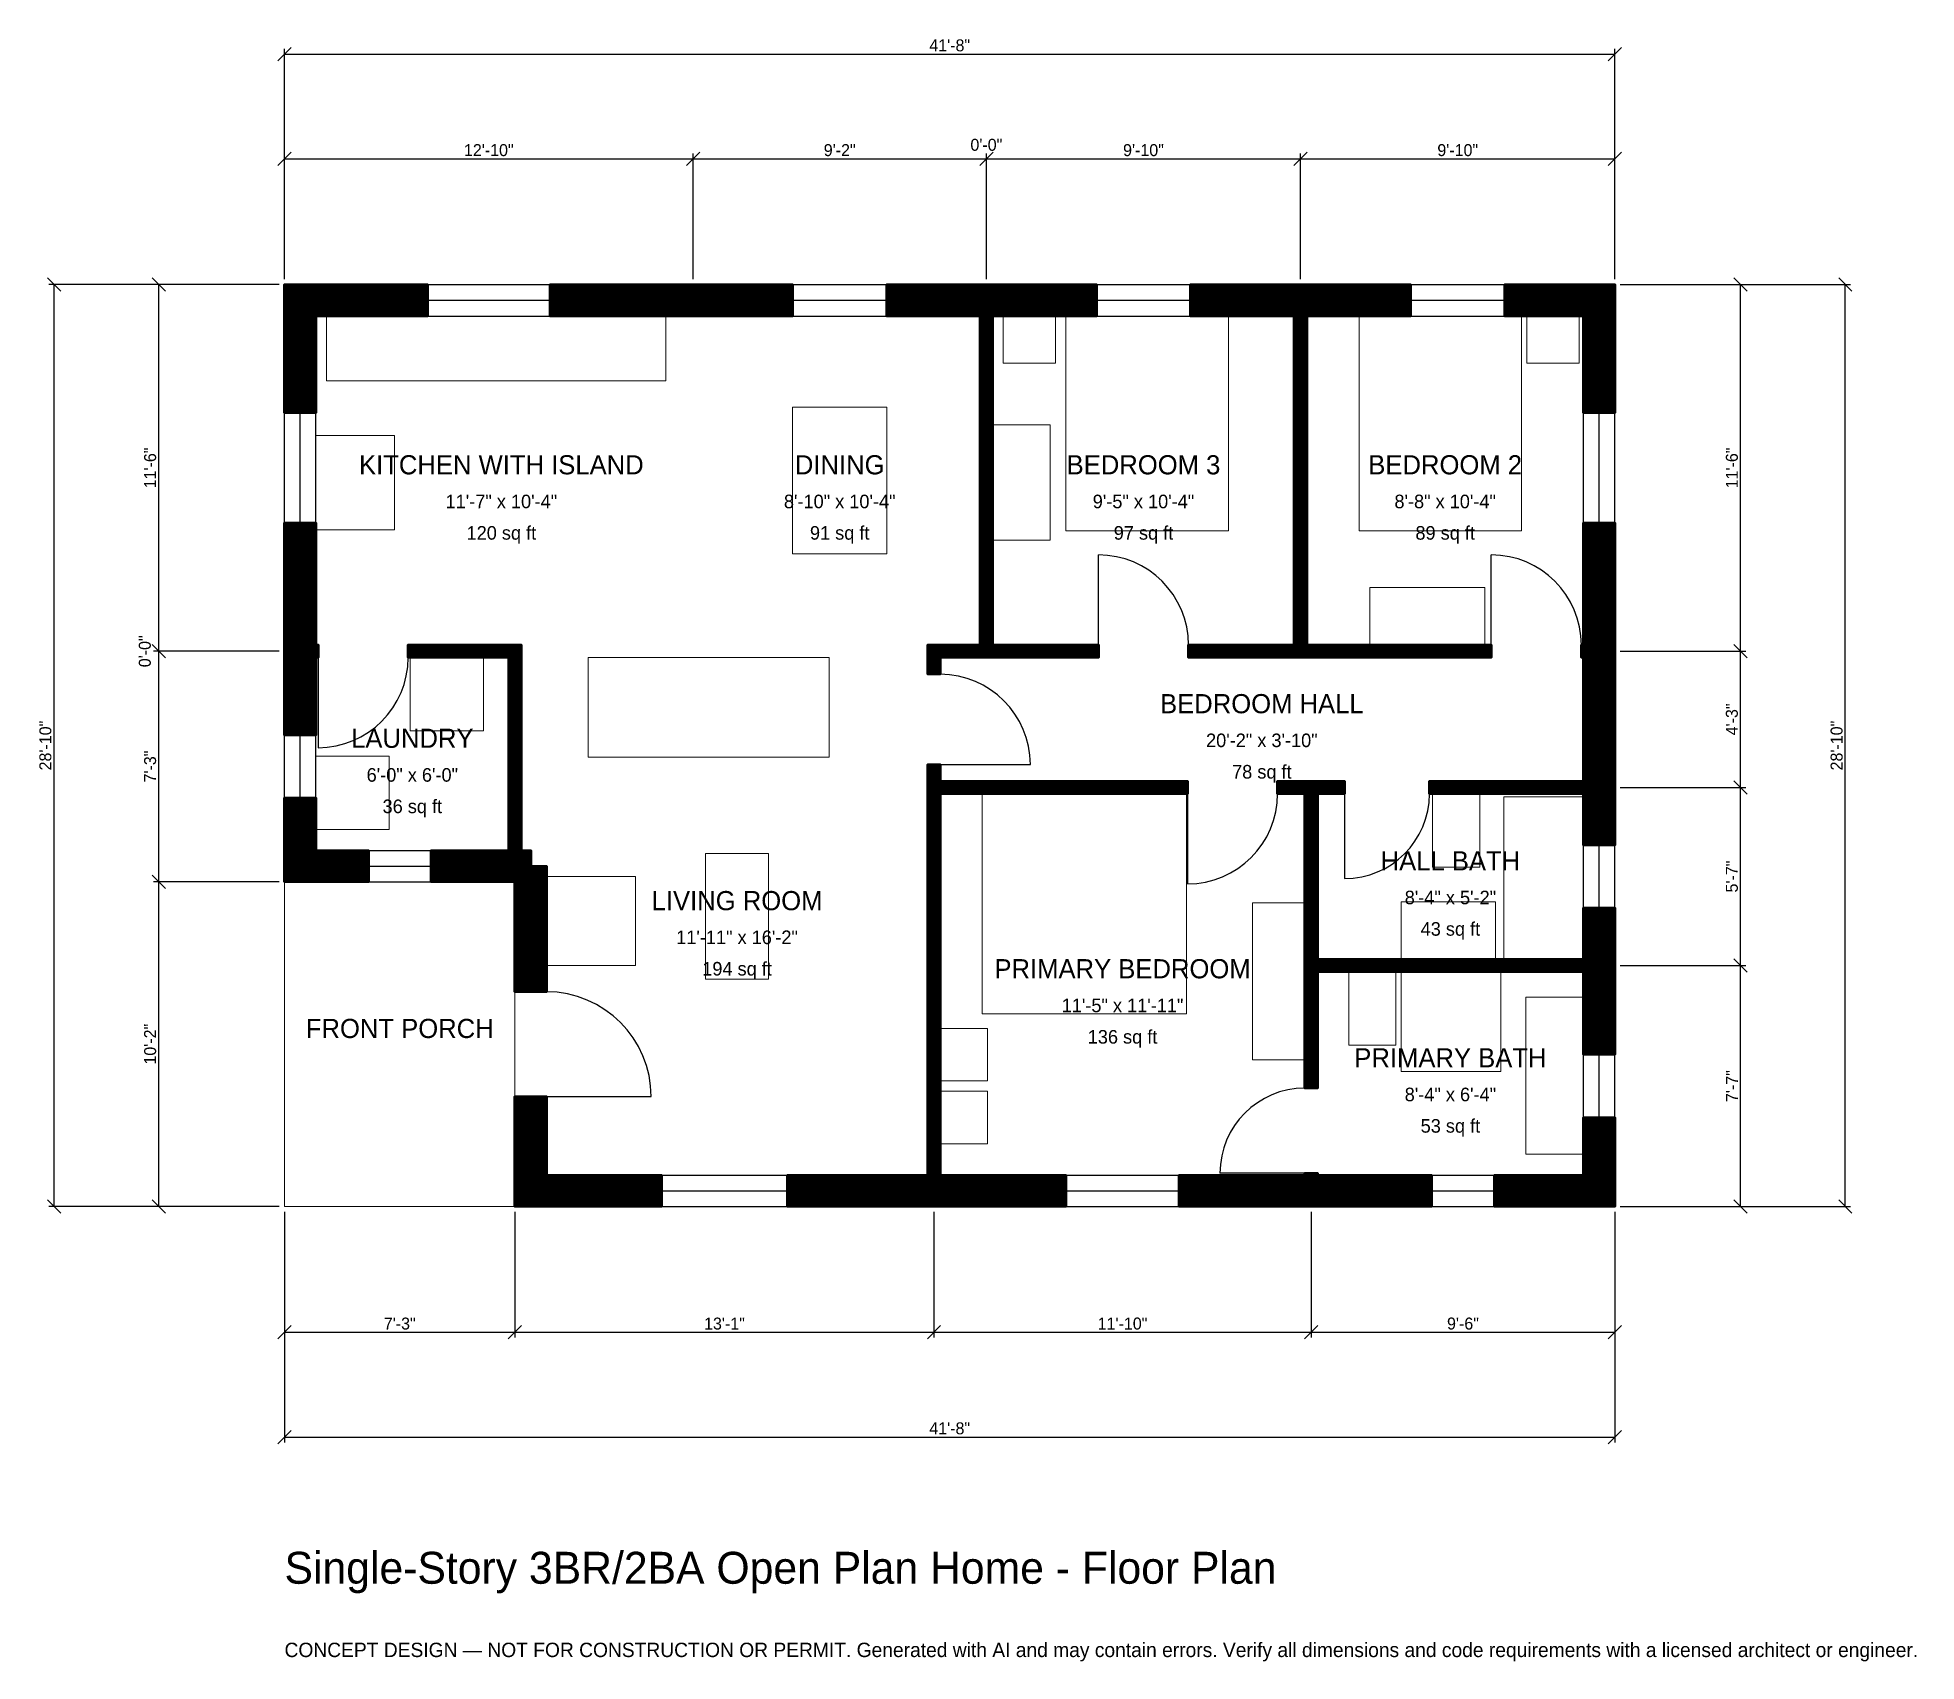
# Model space of a CAD drawing. Header units: inches. Extents: x -93 to 613, y -171 to 439.
import ezdxf
from ezdxf.enums import TextEntityAlignment as Align

# ---------------------------------------------------------------- set-up
doc = ezdxf.new("R2010")
doc.units = ezdxf.units.IN
doc.header["$MEASUREMENT"] = 0
doc.linetypes.add('DASHED', pattern=[0.6, 0.5, -0.1])
for name, color, linetype, lineweight in [('A-ANNO-DIMS', 1, 'Continuous', 13), ('A-ANNO-TEXT', 7, 'Continuous', 18), ('A-AREA-IDEN', 7, 'Continuous', 18), ('A-DOOR', 2, 'Continuous', 25), ('A-FLOR-FIXT', 9, 'Continuous', 13), ('A-FURN', 9, 'Continuous', 13), ('A-GLAZ', 4, 'Continuous', 25), ('A-SITE-PAVE', 8, 'Continuous', 13), ('A-WALL', 7, 'Continuous', 50), ('A-WALL-PATT', 8, 'Continuous', 13)]:
    doc.layers.add(name, color=color, linetype=linetype, lineweight=lineweight)
doc.dimstyles.new('PLAN', dxfattribs={"dimtxt": 4.5, "dimasz": 3, "dimexe": 2, "dimexo": 2, "dimgap": 1, "dimtad": 1, "dimdec": 0, "dimlunit": 4, "dimtsz": 2.5, "dimcen": 2.5, "dimclrd": 1, "dimclre": 1, "dimazin": 3, "dimtfac": 1, "dimtmove": 0, "dimatfit": 3})

msp = doc.modelspace()

# ---------------------------------------------------------------- hatches: boundary and pattern name
at = {"layer": 'A-WALL-PATT'}
h = msp.add_hatch(dxfattribs=at)
h.set_pattern_fill('ANSI31', color=8, scale=0.8)
h.paths.add_polyline_path([(383.4646, 0), (383.4646, 0), (379.9213, 0), (336.2205, 0), (336.2205, 11.811), (379.9213, 11.811), (383.4646, 11.811), (383.4646, 12.5984), (388.189, 12.5984), (388.189, 11.811), (391.7323, 11.811), (431.1024, 11.811), (431.1024, 0), (391.7323, 0), (388.189, 0), (388.189, 0), (383.4646, 0)])
h.paths.add_polyline_path([(250, 0), (246.4567, 0), (246.4567, 0), (241.7323, 0), (241.7323, 0), (238.189, 0), (188.9764, 0), (188.9764, 11.811), (238.189, 11.811), (241.7323, 11.811), (241.7323, 155.1181), (241.7323, 159.8425), (241.7323, 166.1417), (246.4567, 166.1417), (246.4567, 159.8425), (339.3701, 159.8425), (339.3701, 155.1181), (246.4567, 155.1181), (246.4567, 11.811), (250, 11.811), (293.7008, 11.811), (293.7008, 0), (250, 0)])
h.paths.add_polyline_path([(98.4252, 0), (98.4252, 0), (86.6142, 0), (86.6142, 0), (86.6141, 0), (86.6141, 11.811), (86.6142, 11.811), (86.6142, 41.3386), (98.4252, 41.3386), (98.4252, 11.811), (141.7323, 11.811), (141.7323, 0), (98.4252, 0)])
h.paths.add_polyline_path([(86.6142, 119.685), (86.6141, 119.685), (86.6141, 122.0472), (84.252, 122.0472), (84.252, 122.0472), (55.1181, 122.0472), (55.1181, 133.8583), (84.252, 133.8583), (84.252, 206.2992), (46.4567, 206.2992), (46.4567, 211.0236), (88.9764, 211.0236), (88.9764, 211.0236), (88.9764, 206.2992), (88.9764, 133.8583), (92.5197, 133.8583), (92.5197, 127.9528), (98.4252, 127.9528), (98.4252, 80.7087), (86.6142, 80.7087), (86.6142, 119.685)])
h.paths.add_polyline_path([(11.811, 122.0472), (11.811, 122.0472), (0, 122.0472), (0, 122.0472), (0, 122.0472), (0, 133.8583), (0, 133.8583), (0, 153.5433), (11.811, 153.5433), (11.811, 133.8583), (31.4961, 133.8583), (31.4961, 122.0472), (11.811, 122.0472)])
h.paths.add_polyline_path([(0, 202.7559), (0, 206.2992), (0, 206.2992), (0, 211.0236), (0, 211.0236), (0, 214.5669), (0, 256.8898), (11.811, 256.8898), (11.811, 214.5669), (11.811, 211.0236), (12.5984, 211.0236), (12.5984, 206.2992), (11.811, 206.2992), (11.811, 202.7559), (11.811, 177.1654), (0, 177.1654), (0, 202.7559)])
h.paths.add_polyline_path([(0, 334.6457), (0, 334.6457), (0, 346.4567), (0, 346.4567), (0, 346.4567), (11.811, 346.4567), (11.811, 346.4567), (53.7402, 346.4567), (53.7402, 334.6457), (11.811, 334.6457), (11.811, 298.2283), (0, 298.2283), (0, 334.6457)])
h.paths.add_polyline_path([(147.6378, 346.4567), (159.4488, 346.4567), (190.9449, 346.4567), (190.9449, 334.6457), (159.4488, 334.6457), (147.6378, 334.6457), (99.8031, 334.6457), (99.8031, 346.4567), (147.6378, 346.4567)])
h.paths.add_polyline_path([(257.874, 346.4567), (261.4173, 346.4567), (261.4173, 346.4567), (266.1417, 346.4567), (266.1417, 346.4567), (269.685, 346.4567), (305.1181, 346.4567), (305.1181, 334.6457), (269.685, 334.6457), (266.1417, 334.6457), (266.1417, 211.0236), (305.9055, 211.0236), (305.9055, 206.2992), (266.1417, 206.2992), (261.4173, 206.2992), (261.4173, 206.2992), (246.4567, 206.2992), (246.4567, 200), (241.7323, 200), (241.7323, 206.2992), (241.7323, 211.0236), (246.4567, 211.0236), (261.4173, 211.0236), (261.4173, 334.6457), (257.874, 334.6457), (226.378, 334.6457), (226.378, 346.4567), (257.874, 346.4567)])
h.paths.add_polyline_path([(375.9843, 346.4567), (379.5276, 346.4567), (379.5276, 346.4567), (384.252, 346.4567), (384.252, 346.4567), (387.7953, 346.4567), (423.2283, 346.4567), (423.2283, 334.6457), (387.7953, 334.6457), (384.252, 334.6457), (384.252, 211.0236), (453.5433, 211.0236), (453.5433, 206.2992), (384.252, 206.2992), (379.5276, 206.2992), (339.7638, 206.2992), (339.7638, 211.0236), (379.5276, 211.0236), (379.5276, 334.6457), (375.9843, 334.6457), (340.5512, 334.6457), (340.5512, 346.4567), (375.9843, 346.4567)])
h.paths.add_polyline_path([(488.189, 346.4567), (488.189, 346.4567), (500, 346.4567), (500, 346.4567), (500, 346.4567), (500, 334.6457), (500, 334.6457), (500, 298.2283), (488.189, 298.2283), (488.189, 334.6457), (458.6614, 334.6457), (458.6614, 346.4567), (488.189, 346.4567)])
h.paths.add_polyline_path([(500, 214.5669), (500, 211.0236), (500, 211.0236), (500, 206.2992), (500, 206.2992), (500, 202.7559), (500, 163.3858), (500, 163.3858), (500, 159.8425), (500, 159.8425), (500, 155.1181), (500, 155.1181), (500, 135.8268), (488.189, 135.8268), (488.189, 151.5748), (488.189, 151.5748), (488.189, 155.1181), (430.315, 155.1181), (430.315, 159.8425), (488.189, 159.8425), (488.189, 202.7559), (488.189, 206.2992), (487.4016, 206.2992), (487.4016, 211.0236), (488.189, 211.0236), (488.189, 214.5669), (488.189, 256.8898), (500, 256.8898), (500, 214.5669)])
h.paths.add_polyline_path([(500, 96.4567), (500, 92.9134), (500, 92.9134), (500, 88.189), (500, 88.189), (500, 84.6457), (500, 57.0866), (488.189, 57.0866), (488.189, 84.6457), (488.189, 88.189), (388.189, 88.189), (388.189, 44.4882), (383.4646, 44.4882), (383.4646, 88.189), (383.4646, 92.9134), (383.4646, 155.1181), (373.2283, 155.1181), (373.2283, 159.8425), (383.4646, 159.8425), (388.189, 159.8425), (398.4252, 159.8425), (398.4252, 155.1181), (388.189, 155.1181), (388.189, 92.9134), (488.189, 92.9134), (488.189, 96.4567), (488.189, 112.2047), (500, 112.2047), (500, 96.4567)])
h.paths.add_polyline_path([(500, 11.811), (500, 11.811), (500, 0), (500, 0), (500, 0), (500, 0), (488.189, 0), (488.189, 0), (454.7244, 0), (454.7244, 11.811), (488.189, 11.811), (488.189, 33.4646), (500, 33.4646), (500, 11.811)])

# ---------------------------------------------------------------- linework, layer by layer
at = {"layer": 'A-DOOR'}
for p, q in [((305.9055, 211.0236), (305.9055, 244.8819)), ((453.5433, 211.0236), (453.5433, 244.8819)), ((12.5984, 206.2992), (12.5984, 172.4409)), ((246.4567, 166.1417), (280.315, 166.1417)), ((339.3701, 155.1181), (339.3701, 121.2598)), ((398.4252, 155.1181), (398.4252, 123.2283)), ((98.4252, 41.3386), (137.7953, 41.3386)), ((383.4646, 12.5984), (351.5748, 12.5984))]:
    msp.add_line(p, q, dxfattribs=at)
for centre, radius, start, end in [((305.9055, 211.0236), 33.8583, 0, 90), ((453.5433, 211.0236), 33.8583, 0, 90), ((12.5984, 206.2992), 33.8583, 270, 360), ((246.4567, 166.1417), 33.8583, 0, 90), ((339.3701, 155.1181), 33.8583, 270, 360), ((398.4252, 155.1181), 31.8898, 270, 360), ((98.4252, 41.3386), 39.3701, 0, 90), ((383.4646, 12.5984), 31.8898, 90, 180)]:
    msp.add_arc(centre, radius, start, end, dxfattribs=at)
at = {"layer": 'A-FLOR-FIXT'}
for points in [[(15.748, 310.2362), (143.3071, 310.2362), (143.3071, 334.6457), (15.748, 334.6457)], [(431.4961, 127.5591), (449.2126, 127.5591), (449.2126, 155.1181), (431.4961, 155.1181)], [(458.2677, 92.9134), (488.189, 92.9134), (488.189, 153.937), (458.2677, 153.937)], [(419.685, 92.9134), (455.1181, 92.9134), (455.1181, 114.5669), (419.685, 114.5669)], [(400, 60.6299), (417.7165, 60.6299), (417.7165, 88.189), (400, 88.189)], [(419.685, 50.7874), (457.0866, 50.7874), (457.0866, 88.189), (419.685, 88.189)], [(466.5354, 19.685), (488.189, 19.685), (488.189, 78.7402), (466.5354, 78.7402)]]:
    msp.add_lwpolyline(points, close=True, dxfattribs=at)
at = {"layer": 'A-FURN'}
for points in [[(270.0787, 316.9291), (289.7638, 316.9291), (289.7638, 334.6457), (270.0787, 334.6457)], [(293.7008, 253.937), (354.7244, 253.937), (354.7244, 334.6457), (293.7008, 334.6457)], [(403.937, 253.937), (464.9606, 253.937), (464.9606, 334.6457), (403.937, 334.6457)], [(466.9291, 316.9291), (486.6142, 316.9291), (486.6142, 334.6457), (466.9291, 334.6457)], [(190.9449, 245.2756), (226.378, 245.2756), (226.378, 300.3937), (190.9449, 300.3937)], [(11.811, 254.3307), (41.3386, 254.3307), (41.3386, 289.7638), (11.811, 289.7638)], [(266.1417, 250.3937), (287.7953, 250.3937), (287.7953, 293.7008), (266.1417, 293.7008)], [(407.874, 211.0236), (451.1811, 211.0236), (451.1811, 232.6772), (407.874, 232.6772)], [(47.2441, 178.7402), (74.8031, 178.7402), (74.8031, 206.2992), (47.2441, 206.2992)], [(114.1732, 168.8976), (204.7244, 168.8976), (204.7244, 206.2992), (114.1732, 206.2992)], [(11.811, 141.7323), (39.3701, 141.7323), (39.3701, 169.2913), (11.811, 169.2913)], [(262.2047, 72.4409), (338.9764, 72.4409), (338.9764, 155.1181), (262.2047, 155.1181)], [(158.2677, 85.4331), (181.8898, 85.4331), (181.8898, 132.6772), (158.2677, 132.6772)], [(98.4252, 90.5512), (131.8898, 90.5512), (131.8898, 124.0157), (98.4252, 124.0157)], [(363.7795, 55.1181), (383.4646, 55.1181), (383.4646, 114.1732), (363.7795, 114.1732)], [(246.4567, 47.2441), (264.1732, 47.2441), (264.1732, 66.9291), (246.4567, 66.9291)], [(246.4567, 23.622), (264.1732, 23.622), (264.1732, 43.3071), (246.4567, 43.3071)]]:
    msp.add_lwpolyline(points, close=True, dxfattribs=at)
at = {"layer": 'A-GLAZ'}
for p, q in [((53.7402, 346.4567), (99.8031, 346.4567)), ((190.9449, 346.4567), (226.378, 346.4567)), ((305.1181, 346.4567), (340.5512, 346.4567)), ((423.2283, 346.4567), (458.6614, 346.4567)), ((53.7402, 340.5512), (99.8031, 340.5512)), ((190.9449, 340.5512), (226.378, 340.5512)), ((305.1181, 340.5512), (340.5512, 340.5512)), ((423.2283, 340.5512), (458.6614, 340.5512)), ((53.7402, 334.6457), (99.8031, 334.6457)), ((190.9449, 334.6457), (226.378, 334.6457)), ((305.1181, 334.6457), (340.5512, 334.6457)), ((423.2283, 334.6457), (458.6614, 334.6457)), ((0, 256.8898), (0, 298.2283)), ((5.9055, 256.8898), (5.9055, 298.2283)), ((11.811, 256.8898), (11.811, 298.2283)), ((488.189, 256.8898), (488.189, 298.2283)), ((494.0945, 256.8898), (494.0945, 298.2283)), ((500, 256.8898), (500, 298.2283)), ((0, 153.5433), (0, 177.1654)), ((5.9055, 153.5433), (5.9055, 177.1654)), ((11.811, 153.5433), (11.811, 177.1654)), ((488.189, 112.2047), (488.189, 135.8268)), ((494.0945, 112.2047), (494.0945, 135.8268)), ((500, 112.2047), (500, 135.8268)), ((31.4961, 133.8583), (55.1181, 133.8583)), ((31.4961, 127.9528), (55.1181, 127.9528)), ((31.4961, 122.0472), (55.1181, 122.0472)), ((488.189, 33.4646), (488.189, 57.0866)), ((494.0945, 33.4646), (494.0945, 57.0866)), ((500, 33.4646), (500, 57.0866)), ((141.7323, 11.811), (188.9764, 11.811)), ((293.7008, 11.811), (336.2205, 11.811)), ((431.1024, 11.811), (454.7244, 11.811)), ((141.7323, 5.9055), (188.9764, 5.9055)), ((141.7323, 0), (188.9764, 0)), ((293.7008, 5.9055), (336.2205, 5.9055)), ((293.7008, 0), (336.2205, 0)), ((431.1024, 5.9055), (454.7244, 5.9055)), ((431.1024, 0), (454.7244, 0))]:
    msp.add_line(p, q, dxfattribs=at)
at = {"layer": 'A-SITE-PAVE', "linetype": 'DASHED'}
msp.add_lwpolyline([(0, 0), (86.6142, 0), (86.6142, 122.0472), (0, 122.0472)], close=True, dxfattribs=at)
at = {"layer": 'A-WALL'}
for points in [[(0, 334.6457), (0, 334.6457), (0, 346.4567), (0, 346.4567), (0, 346.4567), (11.811, 346.4567), (11.811, 346.4567), (53.7402, 346.4567), (53.7402, 334.6457), (11.811, 334.6457), (11.811, 298.2283), (0, 298.2283), (0, 334.6457)], [(147.6378, 346.4567), (159.4488, 346.4567), (190.9449, 346.4567), (190.9449, 334.6457), (159.4488, 334.6457), (147.6378, 334.6457), (99.8031, 334.6457), (99.8031, 346.4567), (147.6378, 346.4567)], [(257.874, 346.4567), (261.4173, 346.4567), (261.4173, 346.4567), (266.1417, 346.4567), (266.1417, 346.4567), (269.685, 346.4567), (305.1181, 346.4567), (305.1181, 334.6457), (269.685, 334.6457), (266.1417, 334.6457), (266.1417, 211.0236), (305.9055, 211.0236), (305.9055, 206.2992), (266.1417, 206.2992), (261.4173, 206.2992), (261.4173, 206.2992), (246.4567, 206.2992), (246.4567, 200), (241.7323, 200), (241.7323, 206.2992), (241.7323, 211.0236), (246.4567, 211.0236), (261.4173, 211.0236), (261.4173, 334.6457), (257.874, 334.6457), (226.378, 334.6457), (226.378, 346.4567), (257.874, 346.4567)], [(375.9843, 346.4567), (379.5276, 346.4567), (379.5276, 346.4567), (384.252, 346.4567), (384.252, 346.4567), (387.7953, 346.4567), (423.2283, 346.4567), (423.2283, 334.6457), (387.7953, 334.6457), (384.252, 334.6457), (384.252, 211.0236), (453.5433, 211.0236), (453.5433, 206.2992), (384.252, 206.2992), (379.5276, 206.2992), (339.7638, 206.2992), (339.7638, 211.0236), (379.5276, 211.0236), (379.5276, 334.6457), (375.9843, 334.6457), (340.5512, 334.6457), (340.5512, 346.4567), (375.9843, 346.4567)], [(488.189, 346.4567), (488.189, 346.4567), (500, 346.4567), (500, 346.4567), (500, 346.4567), (500, 334.6457), (500, 334.6457), (500, 298.2283), (488.189, 298.2283), (488.189, 334.6457), (458.6614, 334.6457), (458.6614, 346.4567), (488.189, 346.4567)], [(0, 202.7559), (0, 206.2992), (0, 206.2992), (0, 211.0236), (0, 211.0236), (0, 214.5669), (0, 256.8898), (11.811, 256.8898), (11.811, 214.5669), (11.811, 211.0236), (12.5984, 211.0236), (12.5984, 206.2992), (11.811, 206.2992), (11.811, 202.7559), (11.811, 177.1654), (0, 177.1654), (0, 202.7559)], [(500, 214.5669), (500, 211.0236), (500, 211.0236), (500, 206.2992), (500, 206.2992), (500, 202.7559), (500, 163.3858), (500, 163.3858), (500, 159.8425), (500, 159.8425), (500, 155.1181), (500, 155.1181), (500, 135.8268), (488.189, 135.8268), (488.189, 151.5748), (488.189, 151.5748), (488.189, 155.1181), (430.315, 155.1181), (430.315, 159.8425), (488.189, 159.8425), (488.189, 202.7559), (488.189, 206.2992), (487.4016, 206.2992), (487.4016, 211.0236), (488.189, 211.0236), (488.189, 214.5669), (488.189, 256.8898), (500, 256.8898), (500, 214.5669)], [(86.6142, 119.685), (86.6141, 119.685), (86.6141, 122.0472), (84.252, 122.0472), (84.252, 122.0472), (55.1181, 122.0472), (55.1181, 133.8583), (84.252, 133.8583), (84.252, 206.2992), (46.4567, 206.2992), (46.4567, 211.0236), (88.9764, 211.0236), (88.9764, 211.0236), (88.9764, 206.2992), (88.9764, 133.8583), (92.5197, 133.8583), (92.5197, 127.9528), (98.4252, 127.9528), (98.4252, 80.7087), (86.6142, 80.7087), (86.6142, 119.685)], [(250, 0), (246.4567, 0), (246.4567, 0), (241.7323, 0), (241.7323, 0), (238.189, 0), (188.9764, 0), (188.9764, 11.811), (238.189, 11.811), (241.7323, 11.811), (241.7323, 155.1181), (241.7323, 159.8425), (241.7323, 166.1417), (246.4567, 166.1417), (246.4567, 159.8425), (339.3701, 159.8425), (339.3701, 155.1181), (246.4567, 155.1181), (246.4567, 11.811), (250, 11.811), (293.7008, 11.811), (293.7008, 0), (250, 0)], [(500, 96.4567), (500, 92.9134), (500, 92.9134), (500, 88.189), (500, 88.189), (500, 84.6457), (500, 57.0866), (488.189, 57.0866), (488.189, 84.6457), (488.189, 88.189), (388.189, 88.189), (388.189, 44.4882), (383.4646, 44.4882), (383.4646, 88.189), (383.4646, 92.9134), (383.4646, 155.1181), (373.2283, 155.1181), (373.2283, 159.8425), (383.4646, 159.8425), (388.189, 159.8425), (398.4252, 159.8425), (398.4252, 155.1181), (388.189, 155.1181), (388.189, 92.9134), (488.189, 92.9134), (488.189, 96.4567), (488.189, 112.2047), (500, 112.2047), (500, 96.4567)], [(11.811, 122.0472), (11.811, 122.0472), (0, 122.0472), (0, 122.0472), (0, 122.0472), (0, 133.8583), (0, 133.8583), (0, 153.5433), (11.811, 153.5433), (11.811, 133.8583), (31.4961, 133.8583), (31.4961, 122.0472), (11.811, 122.0472)], [(98.4252, 0), (98.4252, 0), (86.6142, 0), (86.6142, 0), (86.6141, 0), (86.6141, 11.811), (86.6142, 11.811), (86.6142, 41.3386), (98.4252, 41.3386), (98.4252, 11.811), (141.7323, 11.811), (141.7323, 0), (98.4252, 0)], [(500, 11.811), (500, 11.811), (500, 0), (500, 0), (500, 0), (500, 0), (488.189, 0), (488.189, 0), (454.7244, 0), (454.7244, 11.811), (488.189, 11.811), (488.189, 33.4646), (500, 33.4646), (500, 11.811)], [(383.4646, 0), (383.4646, 0), (379.9213, 0), (336.2205, 0), (336.2205, 11.811), (379.9213, 11.811), (383.4646, 11.811), (383.4646, 12.5984), (388.189, 12.5984), (388.189, 11.811), (391.7323, 11.811), (431.1024, 11.811), (431.1024, 0), (391.7323, 0), (388.189, 0), (388.189, 0), (383.4646, 0)]]:
    msp.add_lwpolyline(points, close=True, dxfattribs=at)

# ---------------------------------------------------------------- texts
at = {"layer": 'A-ANNO-TEXT'}
for s, height, p in [('Single-Story 3BR/2BA Open Plan Home - Floor Plan', 12, (0, -141.7323)), ('CONCEPT DESIGN — NOT FOR CONSTRUCTION OR PERMIT. Generated with AI and may contain errors. Verify all dimensions and code requirements with a licensed architect or engineer.', 5.4, (0, -169.2913))]:
    msp.add_text(s, height=height, dxfattribs=at).set_placement(p)
at = {"layer": 'A-AREA-IDEN'}
for s, height, p in [('KITCHEN WITH ISLAND', 7.2, (81.4961, 278.7402)), ('DINING', 7.2, (208.6614, 278.7402)), ('BEDROOM 3', 7.2, (322.8346, 278.7402)), ('BEDROOM 2', 7.2, (436.2205, 278.7402)), ('11\'-7" x 10\'-4"', 5.1, (81.4961, 264.9606)), ('8\'-10" x 10\'-4"', 5.1, (208.6614, 264.9606)), ('9\'-5" x 10\'-4"', 5.1, (322.8346, 264.9606)), ('8\'-8" x 10\'-4"', 5.1, (436.2205, 264.9606)), ('120 sq ft', 5.1, (81.4961, 253.1496)), ('91 sq ft', 5.1, (208.6614, 253.1496)), ('97 sq ft', 5.1, (322.8346, 253.1496)), ('89 sq ft', 5.1, (436.2205, 253.1496)), ('BEDROOM HALL', 7.2, (367.3228, 188.9764)), ('LAUNDRY', 7.2, (48.0315, 175.9843)), ('20\'-2" x 3\'-10"', 5.1, (367.3228, 175.1969)), ('6\'-0" x 6\'-0"', 5.1, (48.0315, 162.2047)), ('78 sq ft', 5.1, (367.3228, 163.3858)), ('36 sq ft', 5.1, (48.0315, 150.3937)), ('HALL BATH', 7.2, (438.189, 129.9213)), ('LIVING ROOM', 7.2, (170.0787, 114.9606)), ('8\'-4" x 5\'-2"', 5.1, (438.189, 116.1417)), ('43 sq ft', 5.1, (438.189, 104.3307)), ('11\'-11" x 16\'-2"', 5.1, (170.0787, 101.1811)), ('194 sq ft', 5.1, (170.0787, 89.3701)), ('PRIMARY BEDROOM', 7.2, (314.9606, 89.3701)), ('11\'-5" x 11\'-11"', 5.1, (314.9606, 75.5906)), ('FRONT PORCH', 7.2, (43.3071, 66.9291)), ('136 sq ft', 5.1, (314.9606, 63.7795)), ('PRIMARY BATH', 7.2, (438.189, 55.9055)), ('8\'-4" x 6\'-4"', 5.1, (438.189, 42.126)), ('53 sq ft', 5.1, (438.189, 30.315))]:
    msp.add_text(s, height=height, dxfattribs=at).set_placement(p, align=Align.MIDDLE_CENTER)

# ---------------------------------------------------------------- dimensions: what is measured, and where the dimension line sits
at = {"layer": 'A-ANNO-DIMS'}
for base, p1, p2, text in [((0, 433.0709), (0, 346.4567), (500, 346.4567), '41\'-8"'), ((0, 393.7008), (0, 346.4567), (153.5433, 346.4567), '12\'-10"'), ((153.5433, 393.7008), (153.5433, 346.4567), (263.7795, 346.4567), '9\'-2"'), ((263.7795, 393.7008), (263.7795, 346.4567), (263.7795, 346.4567), '0\'-0"'), ((263.7795, 393.7008), (263.7795, 346.4567), (381.8898, 346.4567), '9\'-10"'), ((381.8898, 393.7008), (381.8898, 346.4567), (500, 346.4567), '9\'-10"'), ((0, -47.2441), (0, 0), (86.6142, 0), '7\'-3"'), ((0, -86.6142), (0, 0), (500, 0), '41\'-8"'), ((86.6142, -47.2441), (86.6142, 0), (244.0945, 0), '13\'-1"'), ((244.0945, -47.2441), (244.0945, 0), (385.8268, 0), '11\'-10"'), ((385.8268, -47.2441), (385.8268, 0), (500, 0), '9\'-6"')]:
    msp.add_linear_dim(base=base, p1=p1, p2=p2, text=text, dimstyle='PLAN', dxfattribs=at).render()
for base, p1, p2, text in [((-86.6142, 0), (0, 0), (0, 346.4567), '28\'-10"'), ((-47.2441, 208.6614), (0, 208.6614), (0, 346.4567), '11\'-6"'), ((547.2441, 208.6614), (500, 208.6614), (500, 346.4567), '11\'-6"'), ((586.6142, 0), (500, 0), (500, 346.4567), '28\'-10"'), ((-47.2441, 208.6614), (0, 208.6614), (0, 208.6614), '0\'-0"'), ((-47.2441, 122.0472), (0, 122.0472), (0, 208.6614), '7\'-3"'), ((547.2441, 157.4803), (500, 157.4803), (500, 208.6614), '4\'-3"'), ((547.2441, 90.5512), (500, 90.5512), (500, 157.4803), '5\'-7"'), ((-47.2441, 0), (0, 0), (0, 122.0472), '10\'-2"'), ((547.2441, 0), (500, 0), (500, 90.5512), '7\'-7"')]:
    msp.add_linear_dim(base=base, p1=p1, p2=p2, angle=90, text=text, dimstyle='PLAN', dxfattribs=at).render()

doc.saveas('drawing.dxf')
